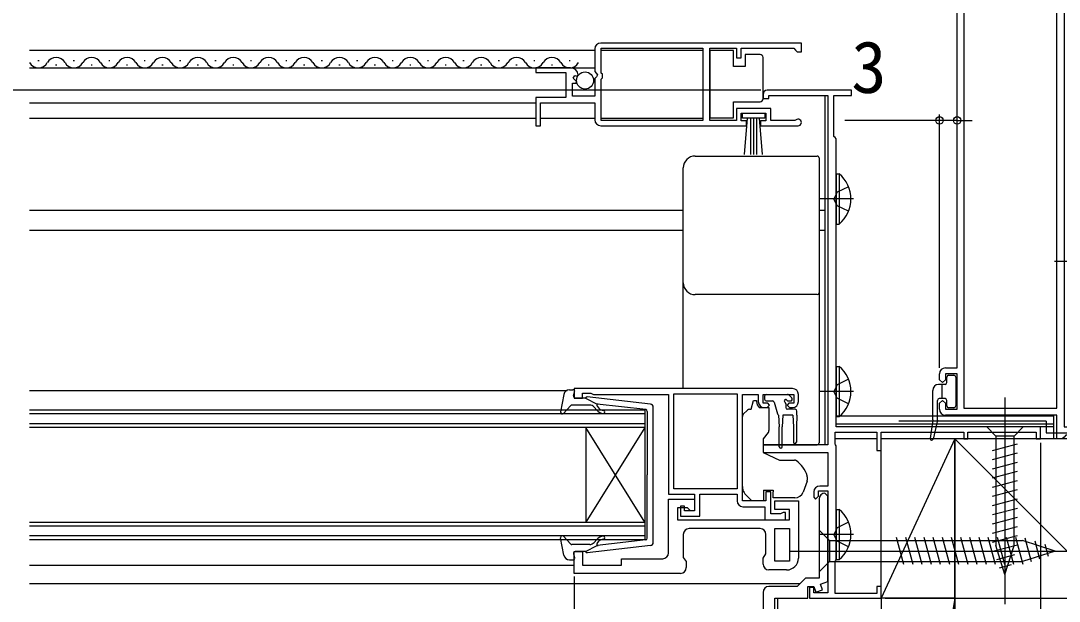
# Model space of a CAD drawing. Units: millimetres, scale not verified. Extents: x -525 to 525, y -783 to 778.
# Drawn here: x 129.3 to 305.2, y -570.2 to -471.9 of the extents above; entities that cross this region are included whole.
import ezdxf
from ezdxf.enums import TextEntityAlignment as Align

# ---------------------------------------------------------------- set-up
doc = ezdxf.new("R2010")
doc.units = ezdxf.units.MM
doc.header["$LTSCALE"] = 4
for name, color, linetype in [('0-2_YKK_11', 7, 'Continuous'), ('0-4_YKK_12', 2, 'Continuous'), ('0-5_YKK_13', 4, 'Continuous'), ('0-7_YKK_D', 6, 'Continuous'), ('0-9_YSS_K', 3, 'Continuous'), ('0-A_YSS_KE', 3, 'Continuous')]:
    doc.layers.add(name, color=color, linetype=linetype)
doc.styles.add('ＭＳ ゴシック', font='')
doc.styles.get('ＭＳ ゴシック').set_extended_font_data('MS Gothic')

msp = doc.modelspace()

# ---------------------------------------------------------------- linework, layer by layer
at = {"layer": '0-2_YKK_11'}
for p, q in [((261.509, -475.699), (227.509, -475.699)), ((261.009, -536.399), (261.009, -535.199)), ((254.509, -557.899), (242.509, -557.899)), ((259.009, -564.899), (256.009, -564.899))]:
    msp.add_line(p, q, dxfattribs=at)
for points in [[(306.005, -435.699), (306.005, -540.699), (326.005, -540.699), (326.005, -542.699), (325.305, -542.699), (325.305, -541.899), (313.705, -541.899), (313.705, -542.699), (313.305, -542.699), (313.005, -542.399), (312.705, -542.099), (306.305, -542.099), (306.005, -542.399), (305.705, -542.699), (304.805, -542.699), (304.805, -538.699), (285.905, -538.699)], [(285.905, -530.699), (287.905, -530.699), (287.905, -450.899), (266.005, -450.899), (266.005, -449.699), (267.105, -449.699), (267.105, -445.157), (267.225, -444.974), (267.225, -444.424), (267.105, -444.24), (267.105, -440.299)], [(226.509, -476.699), (226.509, -480.53), (226.962, -481.07), (226.809, -481.399), (226.509, -481.699), (226.509, -484.699), (222.709, -484.699), (222.709, -482.499), (223.326, -482.499), (223.434, -482.24), (222.868, -481.675), (223.139, -481.206), (223.458, -481.292), (223.708, -481.08)], [(260.605, -488.728), (260.412, -488.799), (256.309, -488.799), (256.309, -486.799), (250.509, -486.799), (250.509, -488.799), (246.012, -488.799), (246.012, -476.599), (250.509, -476.599), (250.509, -478.199), (251.309, -478.199), (251.309, -476.599), (260.209, -476.599), (260.509, -476.899), (260.809, -477.199), (261.509, -477.199), (261.509, -475.699)], [(222.414, -479.899), (216.509, -479.899), (216.509, -480.699), (221.609, -480.699), (221.609, -484.899), (216.509, -484.899), (216.509, -489.699), (217.309, -489.699), (217.309, -485.799), (226.509, -485.799), (226.509, -488.699)], [(267.009, -484.599), (270.009, -484.599), (270.009, -483.699), (255.709, -483.699)], [(255.009, -484.399), (255.009, -485.099), (256.009, -485.099), (256.009, -484.599), (266.009, -484.599)], [(266.009, -484.599), (266.009, -543.699), (255.009, -543.699), (255.009, -544.999), (266.009, -544.999), (266.009, -550.699), (264.609, -550.699)], [(263.609, -551.699), (263.609, -552.599), (263.909, -552.899), (264.409, -552.399), (264.409, -551.499), (266.009, -551.499), (266.009, -568.799), (263.609, -568.799), (263.609, -567.899), (262.909, -567.899), (262.909, -569.699), (275.009, -569.699), (275.009, -567.699), (274.309, -567.699), (274.309, -568.899), (267.209, -568.899), (267.209, -563.545), (267.309, -563.372), (267.409, -563.199), (267.409, -543.899), (267.309, -543.725), (267.209, -543.552), (267.209, -541.599), (274.309, -541.599), (274.309, -544.699), (275.009, -544.699), (275.009, -541.599), (289.009, -541.599), (289.009, -542.699), (289.709, -542.699), (289.709, -541.599), (301.309, -541.599), (301.309, -542.699), (302.009, -542.699), (302.009, -540.699), (267.409, -540.699), (267.409, -491.899), (267.209, -491.699), (267.009, -491.499), (267.009, -484.599)], [(227.509, -489.699), (252.209, -489.699), (252.209, -488.899), (251.309, -488.899), (251.309, -487.599), (255.509, -487.599), (255.509, -488.899), (254.609, -488.899), (254.609, -489.699), (260.959, -489.699)], [(284.905, -537.699), (284.905, -536.699), (285.405, -536.199), (285.905, -536.699), (285.905, -537.699), (287.905, -537.699), (287.905, -531.699), (285.905, -531.699), (285.905, -532.699), (285.405, -533.199), (284.905, -532.699), (284.905, -531.699)], [(260.009, -534.199), (223.009, -534.199), (223.009, -535.799), (224.409, -535.799), (224.409, -534.999), (225.862, -534.999), (226.086, -535.099), (226.309, -535.199), (239.009, -535.199), (239.009, -552.099), (243.409, -552.099), (243.409, -554.899), (241.709, -554.899), (241.709, -554.099), (241.009, -554.099), (241.009, -555.799), (244.309, -555.799), (244.309, -552.099), (250.609, -552.099), (250.609, -553.199)], [(251.609, -554.199), (255.309, -554.199), (255.309, -556.399), (258.809, -556.399), (258.809, -555.199), (258.409, -555.199), (258.186, -555.299), (257.962, -555.399), (256.309, -555.399), (256.309, -551.699), (255.509, -551.699), (255.509, -553.199), (251.509, -553.199), (251.509, -535.199), (254.209, -535.199), (254.209, -536.399)], [(255.209, -537.399), (255.709, -537.399), (256.109, -536.999), (255.809, -536.699), (255.009, -536.699), (255.009, -535.199), (260.209, -535.199), (260.209, -536.699), (259.409, -536.699), (259.109, -536.999), (259.509, -537.399), (260.009, -537.399)], [(255.009, -568.699), (255.009, -584.699), (257.509, -584.699), (257.509, -583.199), (257.009, -583.199), (257.009, -569.699), (262.609, -569.699), (262.609, -567.699), (263.609, -567.699), (263.968, -568.683), (265.095, -568.273), (264.753, -567.333), (266.009, -566.876), (266.009, -552.399), (265.509, -551.899)], [(239.009, -561.999), (239.009, -552.899), (243.409, -552.899), (243.409, -554.899), (242.709, -554.899), (242.209, -554.399), (240.509, -554.399), (240.509, -556.399)], [(240.509, -556.399), (259.509, -556.399), (259.509, -554.699), (257.009, -554.699), (257.009, -553.199), (261.009, -553.199), (261.009, -562.899)], [(264.509, -552.899), (264.509, -566.299), (262.209, -566.299), (260.809, -567.699), (256.009, -567.699)], [(241.509, -558.899), (241.509, -562.785), (242.009, -563.499), (242.009, -564.499)], [(255.009, -563.899), (255.009, -562.899), (255.509, -562.185), (255.509, -558.899)], [(241.009, -565.499), (223.009, -565.499), (223.009, -561.799), (224.409, -561.799), (224.409, -564.099), (231.009, -564.099), (231.009, -562.999), (238.009, -562.999)]]:
    msp.add_lwpolyline(points, dxfattribs=at)
for points in [[(289.005, -450.899), (289.005, -537.499), (304.805, -537.499), (304.805, -450.899)], [(244.812, -488.799), (227.609, -488.799), (227.609, -481.799), (227.809, -481.599), (227.809, -480.999), (227.609, -480.799), (227.609, -476.599), (244.812, -476.599)], [(239.909, -551.199), (239.909, -535.099), (250.609, -535.099), (250.609, -551.199)], [(259.509, -557.899), (259.509, -563.399), (257.009, -563.399), (257.009, -557.899)]]:
    msp.add_lwpolyline(points, close=True, dxfattribs=at)
for centre, radius, start, end in [((227.509, -476.699), 1, 90.00001, 179.99999), ((222.414, -481.199), 1.3, 5.2159, 90.00002), ((255.709, -484.399), 0.7, 90.00001, 179.99999), ((227.509, -488.699), 1, 180.00001, 269.99999), ((260.959, -489.149), 0.55, 270.00003, 130.11942), ((285.905, -531.699), 1, 90.00001, 179.99999), ((260.009, -535.199), 1, 0.00001, 89.99999), ((255.209, -536.399), 1, 180.00001, 269.99999), ((260.009, -536.399), 1, 270.00001, 359.99999), ((285.905, -537.699), 1, 180.00001, 269.99999), ((264.609, -551.699), 1, 90.00001, 179.99999), ((265.509, -552.899), 1, 90.00001, 179.99999), ((251.609, -553.199), 1, 180.00001, 269.99999), ((242.509, -558.899), 1, 90.00001, 179.99999), ((254.509, -558.899), 1, 0.00001, 89.99999), ((238.009, -561.999), 1, 270.00001, 359.99999), ((259.009, -562.899), 2, 270.00001, 359.99999), ((241.009, -564.499), 1, 270.00001, 359.99999), ((256.009, -563.899), 1, 180.00001, 269.99999), ((256.009, -568.699), 1, 90.00001, 179.99999)]:
    msp.add_arc(centre, radius, start, end, dxfattribs=at)
at = {"layer": '0-4_YKK_12'}
for p, q in [((130.755, -476.899), (226.509, -476.899)), ((227.609, -476.899), (244.809, -476.899)), ((130.755, -479.899), (226.509, -479.899)), ((132.156, -478.639), (132.356, -478.639)), ((135.156, -479.399), (135.356, -479.399)), ((138.156, -478.638), (138.356, -478.638)), ((141.156, -479.398), (141.356, -479.398)), ((144.156, -478.638), (144.356, -478.638)), ((147.156, -479.398), (147.356, -479.398)), ((150.156, -478.638), (150.356, -478.638)), ((153.156, -479.398), (153.356, -479.398)), ((156.156, -478.638), (156.356, -478.638)), ((159.156, -479.398), (159.356, -479.398)), ((162.156, -478.638), (162.356, -478.638)), ((165.156, -479.398), (165.356, -479.398)), ((168.156, -478.638), (168.356, -478.638)), ((171.156, -479.398), (171.356, -479.398)), ((174.156, -478.638), (174.356, -478.638)), ((177.156, -479.398), (177.356, -479.398)), ((180.156, -478.638), (180.356, -478.638)), ((183.156, -479.398), (183.356, -479.398)), ((186.156, -478.638), (186.356, -478.638)), ((189.156, -479.398), (189.356, -479.398)), ((192.156, -478.638), (192.356, -478.638)), ((195.156, -479.398), (195.356, -479.398)), ((198.156, -478.638), (198.356, -478.638)), ((201.156, -479.398), (201.356, -479.398)), ((204.156, -478.638), (204.356, -478.638)), ((207.156, -479.398), (207.356, -479.398)), ((210.156, -478.638), (210.356, -478.638)), ((213.156, -479.398), (213.356, -479.398)), ((216.156, -478.637), (216.356, -478.637)), ((219.156, -479.397), (219.356, -479.397)), ((222.156, -478.637), (222.356, -478.637)), ((130.755, -485.799), (216.509, -485.799)), ((130.755, -488.399), (216.509, -488.399)), ((217.309, -488.399), (226.509, -488.399)), ((227.609, -488.399), (244.809, -488.399)), ((130.755, -503.999), (241.509, -503.999)), ((264.509, -503.999), (265.509, -503.999)), ((130.755, -507.399), (241.509, -507.399)), ((264.509, -507.399), (265.509, -507.399)), ((130.755, -534.499), (221.803, -534.499)), ((235.009, -538.499), (130.755, -538.499)), ((130.755, -540.099), (235.009, -540.099)), ((304.305, -538.899), (267.409, -538.899)), ((304.305, -542.699), (304.305, -538.699)), ((225.009, -540.799), (225.009, -556.799)), ((235.009, -540.799), (225.009, -556.799)), ((235.009, -556.799), (225.009, -540.799)), ((235.009, -540.799), (235.009, -556.799)), ((304.305, -540.199), (267.409, -540.199)), ((304.305, -540.699), (301.709, -540.699)), ((274.309, -542.699), (267.209, -542.699)), ((304.305, -542.699), (275.009, -542.699)), ((235.009, -557.499), (130.755, -557.499)), ((130.755, -559.099), (235.009, -559.099)), ((130.755, -564.099), (223.009, -564.099)), ((130.755, -567.199), (261.309, -567.199)), ((257.509, -584.699), (257.509, -569.699))]:
    msp.add_line(p, q, dxfattribs=at)
for points in [[(265.509, -484.599), (265.509, -503.999), (265.509, -543.699)], [(130.755, -537.799), (235.009, -537.799), (235.009, -540.799), (130.755, -540.799)], [(130.755, -556.799), (235.009, -556.799), (235.009, -559.799), (130.755, -559.799)]]:
    msp.add_lwpolyline(points, dxfattribs=at)
for centre, start, end in [((135.256, -479.857), 29.19937, 150.80063), ((141.256, -479.857), 29.19937, 150.80063), ((147.256, -479.857), 29.19937, 150.80063), ((153.256, -479.857), 29.19937, 150.80063), ((159.256, -479.857), 29.19937, 150.80063), ((165.256, -479.856), 29.19937, 150.80063), ((171.256, -479.856), 29.19937, 150.80063), ((177.256, -479.856), 29.19937, 150.80063), ((183.256, -479.856), 29.19937, 150.80063), ((189.256, -479.856), 29.19937, 150.80063), ((195.256, -479.856), 29.19937, 150.80063), ((201.256, -479.856), 29.19937, 150.80063), ((207.256, -479.856), 29.19937, 150.80063), ((213.256, -479.856), 29.19937, 150.80063), ((219.256, -479.856), 29.19937, 150.80063), ((132.256, -478.181), 209.19064, 330.80936), ((138.256, -478.18), 209.19064, 330.80936), ((144.256, -478.18), 209.19064, 330.80936), ((150.256, -478.18), 209.19064, 330.80936), ((156.256, -478.18), 209.19064, 330.80936), ((162.256, -478.18), 209.19064, 330.80936), ((168.256, -478.18), 209.19064, 330.80936), ((174.256, -478.18), 209.19064, 330.80936), ((180.256, -478.18), 209.19064, 330.80936), ((186.256, -478.18), 209.19064, 330.80936), ((192.256, -478.18), 209.19064, 330.80936), ((198.256, -478.18), 209.19064, 330.80936), ((204.256, -478.18), 209.19064, 330.80936), ((210.256, -478.18), 209.19064, 330.80936), ((216.256, -478.179), 209.19064, 330.80936), ((222.256, -478.179), 209.19064, 330.80936)]:
    msp.add_arc(centre, 1.718, start, end, dxfattribs=at)
at = {"layer": '0-5_YKK_13'}
for p, q in [((252.012, -477.649), (252.012, -479.649)), ((254.512, -477.649), (252.012, -477.649)), ((252.012, -479.649), (250.012, -479.649)), ((255.012, -485.149), (255.012, -484.649)), ((250.012, -485.649), (254.512, -485.649)), ((251.873, -494.575), (252.409, -488.449)), ((252.909, -488.449), (252.909, -494.599)), ((253.409, -488.449), (253.409, -494.599)), ((253.909, -488.449), (253.909, -494.599)), ((254.945, -494.575), (254.409, -488.449)), ((243.509, -494.836), (264.209, -494.836)), ((264.509, -495.136), (264.509, -496.399)), ((241.509, -498.099), (241.509, -496.839)), ((267.409, -497.848), (267.409, -506.348)), ((267.409, -497.848), (267.918, -497.848)), ((267.918, -497.848), (267.918, -506.348)), ((267.599, -500.953), (266.99, -502.098)), ((267.409, -500.098), (267.409, -504.098)), ((269.505, -500.023), (267.599, -500.953)), ((270.367, -502.098), (264.689, -502.098)), ((267.599, -503.243), (266.99, -502.098)), ((269.505, -504.173), (267.599, -503.243)), ((267.409, -506.348), (267.918, -506.348)), ((309.497, -512.699), (304.41, -512.699)), ((241.509, -516.964), (241.509, -516.299)), ((241.509, -522.393), (241.509, -516.964)), ((241.509, -534.199), (241.509, -522.393)), ((264.509, -522.245), (264.509, -543.314)), ((267.409, -530.449), (267.409, -538.949)), ((267.409, -530.449), (267.918, -530.449)), ((267.918, -530.449), (267.918, -538.949)), ((267.409, -532.699), (267.409, -536.699)), ((286.155, -533.199), (286.155, -532.249)), ((286.455, -531.949), (287.355, -531.949)), ((287.655, -532.249), (287.655, -537.149)), ((222.239, -534.399), (222.807, -534.399)), ((222.918, -535.418), (223.096, -534.779)), ((270.367, -534.699), (264.689, -534.699)), ((283.755, -539.48), (283.755, -534.499)), ((285.855, -533.499), (284.755, -533.499)), ((285.355, -535.899), (285.355, -533.499)), ((221.255, -535.216), (220.712, -538.144)), ((224.907, -535.799), (223.207, -535.799)), ((224.907, -535.799), (226.907, -536.812)), ((235.965, -536.847), (225.225, -535.601)), ((255.259, -535.499), (255.259, -535.999)), ((255.559, -535.199), (259.159, -535.199)), ((255.559, -536.299), (256.629, -536.299)), ((256.919, -536.521), (257.443, -538.476)), ((259.32, -536.299), (259.659, -536.299)), ((259.871, -535.786), (259.371, -535.286)), ((284.555, -539.466), (284.555, -536.199)), ((285.855, -535.899), (284.855, -535.899)), ((285.398, -535.899), (285.355, -535.856)), ((286.155, -537.149), (286.155, -536.199)), ((296.005, -535.699), (296.005, -570.699)), ((222.418, -537.096), (221.229, -538.401)), ((225.641, -536.999), (222.64, -536.999)), ((226.832, -537.863), (226.407, -537.356)), ((226.894, -537.158), (227.215, -537.541)), ((235.142, -537.768), (226.907, -536.812)), ((235.407, -538.066), (235.407, -548.799)), ((236.407, -560.253), (236.407, -537.344)), ((251.655, -538.552), (252.362, -537.845)), ((252.716, -537.699), (253.007, -537.699)), ((254.378, -537.399), (256.009, -537.399)), ((256.009, -537.399), (256.009, -541.325)), ((258.859, -536.76), (258.859, -537.399)), ((260.459, -537.699), (259.159, -537.699)), ((260.759, -538.699), (260.759, -537.999)), ((287.355, -537.449), (286.455, -537.449)), ((251.509, -549.764), (251.509, -538.906)), ((257.659, -538.69), (257.759, -540.699)), ((258.359, -538.699), (258.259, -540.699)), ((260.059, -538.699), (258.359, -538.699)), ((260.059, -538.699), (260.159, -540.699)), ((260.759, -538.699), (260.659, -540.699)), ((267.409, -538.949), (267.918, -538.949)), ((283.753, -539.517), (283.357, -542.667)), ((284.548, -539.53), (283.849, -542.752)), ((257.759, -544.049), (257.759, -540.699)), ((258.259, -544.049), (258.259, -540.699)), ((260.159, -540.699), (260.159, -543.249)), ((260.659, -540.699), (260.659, -543.249)), ((299.105, -540.699), (292.905, -540.699)), ((292.905, -540.699), (294.455, -542.249)), ((299.105, -540.699), (297.555, -542.249)), ((264.509, -543.314), (264.509, -543.398)), ((293.905, -544.675), (298.105, -543.55)), ((294.455, -542.249), (294.455, -560.783)), ((297.555, -542.249), (294.455, -542.249)), ((297.555, -560.783), (297.555, -542.249)), ((255.009, -543.698), (264.209, -543.698)), ((255.009, -544.999), (257.796, -546.299)), ((293.905, -546.228), (298.105, -545.103)), ((257.796, -546.299), (260.341, -546.299)), ((260.491, -546.322), (260.341, -546.299)), ((260.491, -546.322), (260.633, -546.393)), ((293.905, -547.781), (298.105, -546.655)), ((235.407, -559.531), (235.407, -548.799)), ((293.905, -549.334), (298.105, -548.208)), ((251.509, -550.771), (251.509, -549.764)), ((262.479, -549.896), (261.818, -551.712)), ((262.509, -549.122), (262.509, -549.725)), ((293.905, -550.887), (298.105, -549.761)), ((255.109, -551.399), (256.709, -551.399)), ((256.709, -551.399), (256.709, -551.699)), ((293.905, -552.44), (298.105, -551.314)), ((293.905, -553.993), (298.105, -552.867)), ((267.409, -554.649), (267.409, -563.149)), ((267.409, -554.649), (267.918, -554.649)), ((267.918, -554.649), (267.918, -563.149)), ((293.905, -555.545), (298.105, -554.42)), ((267.409, -556.899), (267.409, -560.899)), ((293.905, -557.098), (298.105, -555.973)), ((293.905, -558.651), (298.105, -557.526)), ((221.255, -562.381), (220.712, -559.453)), ((222.418, -560.501), (221.229, -559.196)), ((264.509, -558.198), (264.509, -565.198)), ((264.509, -558.198), (266.259, -559.948)), ((270.367, -558.899), (264.689, -558.899)), ((278.881, -563.998), (277.649, -559.398)), ((280.434, -563.998), (279.202, -559.398)), ((281.987, -563.998), (280.755, -559.398)), ((283.54, -563.998), (282.307, -559.398)), ((285.093, -563.998), (283.86, -559.398)), ((286.646, -563.998), (285.413, -559.398)), ((288.199, -563.998), (286.966, -559.398)), ((289.752, -563.998), (288.519, -559.398)), ((291.305, -563.998), (290.072, -559.398)), ((292.858, -563.998), (291.625, -559.398)), ((294.41, -563.998), (293.178, -559.398)), ((293.905, -560.204), (298.105, -559.079)), ((295.963, -563.998), (294.731, -559.398)), ((297.516, -563.998), (296.284, -559.398)), ((299.067, -563.99), (297.837, -559.398)), ((225.641, -560.599), (222.64, -560.599)), ((224.907, -561.799), (226.907, -560.785)), ((235.965, -560.75), (225.225, -561.997)), ((226.832, -559.734), (226.407, -560.241)), ((226.894, -560.439), (227.215, -560.056)), ((235.142, -559.829), (226.907, -560.785)), ((266.259, -559.948), (266.259, -563.448)), ((266.259, -559.948), (298.959, -559.948)), ((294.164, -561.688), (298.105, -560.632)), ((296.005, -565.699), (294.455, -560.783)), ((296.005, -565.699), (297.555, -560.783)), ((304.509, -561.698), (298.959, -559.948)), ((300.499, -563.539), (299.421, -559.517)), ((301.931, -563.087), (301.118, -560.052)), ((303.363, -562.636), (302.814, -560.586)), ((222.918, -562.179), (223.096, -562.818)), ((224.907, -561.799), (223.207, -561.799)), ((259.509, -561.698), (309.509, -561.698)), ((294.615, -563.12), (297.651, -562.306)), ((304.509, -561.698), (298.959, -563.448)), ((222.239, -563.199), (222.807, -563.199)), ((264.509, -565.198), (266.259, -563.448)), ((266.259, -563.448), (298.959, -563.448)), ((267.409, -563.149), (267.918, -563.149)), ((295.067, -564.552), (297.117, -564.002))]:
    msp.add_line(p, q, dxfattribs=at)
for points in [[(250.012, -479.649), (250.012, -476.949), (246.012, -476.949), (246.012, -488.349)], [(255.012, -484.649), (255.012, -478.649), (255.012, -478.149)], [(246.012, -488.349), (250.012, -488.349), (250.012, -485.649)], [(264.509, -496.399), (264.509, -496.428), (264.509, -496.487), (264.509, -496.578), (264.509, -496.696), (264.509, -496.842), (264.509, -497.012), (264.509, -497.201), (264.509, -497.409), (264.509, -497.628), (264.509, -497.857), (264.509, -498.092)], [(241.509, -516.299), (241.509, -510.232), (241.509, -504.165), (241.509, -498.099)], [(264.509, -498.092), (264.509, -500.694), (264.509, -503.296), (264.509, -505.897), (264.509, -508.499), (264.509, -511.101), (264.509, -513.703), (264.509, -516.305)], [(264.509, -516.305), (264.509, -516.539), (264.509, -516.767), (264.509, -516.987), (264.509, -517.194), (264.509, -517.384), (264.509, -517.554), (264.509, -517.699), (264.509, -517.819), (264.509, -517.909), (264.509, -517.969), (264.509, -517.998)], [(264.209, -518.298), (257.31, -518.293), (250.409, -518.292), (243.509, -518.296)], [(264.509, -517.998), (264.509, -518.662), (264.509, -522.245)], [(269.505, -532.624), (267.599, -533.554), (266.99, -534.699)], [(269.505, -536.774), (267.599, -535.844), (266.99, -534.699)], [(253.007, -537.699), (253.409, -536.199), (253.909, -536.199), (253.909, -536.399)], [(255.892, -541.646), (255.009, -542.699), (255.009, -544.999)], [(255.109, -551.399), (255.109, -553.199), (253.109, -553.199), (252.094, -552.185)], [(260.408, -552.699), (256.709, -552.699), (256.709, -551.699)], [(269.505, -556.824), (267.599, -557.754), (266.99, -558.899)], [(269.505, -560.974), (267.599, -560.044), (266.99, -558.899)]]:
    msp.add_lwpolyline(points, dxfattribs=at)
msp.add_lwpolyline([(255.309, -488.449), (251.509, -488.449), (251.509, -487.599), (255.309, -487.599)], close=True, dxfattribs=at)
msp.add_circle((224.859, -482.049), 1.45, dxfattribs=at)
for centre, radius, start, end in [((254.512, -478.149), 0.5, 0.00001, 90), ((254.512, -485.149), 0.5, 270, 359.99995), ((264.378, -502.098), 5.531, 309.79413, 50.20587), ((243.508, -516.297), 1.999, 180.03931, 270.03929), ((264.209, -517.998), 0.3, 269.96096, 359.96055), ((264.378, -534.699), 5.531, 309.79413, 50.20587), ((286.455, -532.249), 0.3, 90, 180), ((287.355, -532.249), 0.3, 0, 90), ((222.239, -535.399), 1, 90, 169.48786), ((222.807, -534.699), 0.3, 344.43464, 90), ((284.755, -534.499), 1, 90, 180), ((285.855, -533.199), 0.3, 270, 0), ((223.207, -535.499), 0.3, 164.43464, 270), ((225.19, -535.899), 0.3, 83.37911, 160.52878), ((255.209, -536.399), 1.3, 180, 230.28483), ((255.559, -535.499), 0.3, 90, 180), ((255.559, -535.999), 0.3, 180, 270), ((256.629, -536.599), 0.3, 15, 90), ((258.859, -536.299), 0.25, 33.05573, 236.94427), ((258.559, -536.76), 0.3, 0, 56.94427), ((259.32, -535.999), 0.3, 213.05573, 270), ((259.159, -535.499), 0.3, 45, 90), ((259.659, -535.999), 0.3, 270, 45), ((284.855, -536.199), 0.3, 90, 180), ((285.855, -536.199), 0.3, 0, 90), ((221.007, -538.199), 0.3, 169.48786, 317.64469), ((222.64, -537.299), 0.3, 90, 137.64469), ((225.641, -537.999), 1, 40.00001, 90), ((227.981, -536.899), 1.5, 220.00001, 270), ((227.047, -537.03), 0.2, 83.37911, 220.00001), ((227.981, -536.899), 1, 220.00001, 270), ((227.981, -538.149), 0.25, 270, 90), ((235.107, -538.066), 0.3, 0, 83.37911), ((235.907, -537.344), 0.5, 0, 83.37911), ((252.716, -538.199), 0.5, 90, 135), ((259.159, -537.399), 0.3, 180, 270), ((260.459, -537.999), 0.3, 0, 90), ((286.455, -537.149), 0.3, 180, 270), ((287.355, -537.149), 0.3, 270, 0), ((252.009, -538.906), 0.5, 135, 180), ((257.733, -538.399), 0.3, 195, 255.86219), ((283.455, -539.48), 0.3, 352.84035, 0), ((284.255, -539.466), 0.3, 347.76031, 0), ((255.509, -541.325), 0.5, 320, 0), ((260.409, -543.249), 0.25, 180, 0), ((264.209, -543.398), 0.3, 269.99581, 359.99601), ((283.605, -542.699), 0.25, 172.84035, 347.76031), ((258.009, -544.049), 0.25, 180, 0), ((257.709, -550.449), 5, 17.14621, 54.20463), ((262.009, -549.725), 0.5, 340, 0), ((262.009, -549.122), 0.5, 0, 17.14621), ((253.509, -550.771), 2, 180, 198.31334), ((253.509, -550.771), 2, 198.31334, 225), ((260.408, -551.199), 1.5, 270, 340), ((264.378, -558.899), 5.531, 309.79413, 50.20587), ((221.007, -559.399), 0.3, 42.35531, 190.51214), ((227.981, -560.699), 1.5, 90, 139.99999), ((227.981, -559.449), 0.25, 270, 90), ((222.64, -560.299), 0.3, 222.35531, 270), ((225.641, -559.599), 1, 270, 319.99999), ((227.047, -560.568), 0.2, 139.99999, 276.62089), ((227.981, -560.699), 1, 90, 139.99999), ((235.107, -559.531), 0.3, 276.62089, 0), ((235.907, -560.253), 0.5, 276.62089, 0), ((222.239, -562.199), 1, 190.51214, 270), ((222.807, -562.899), 0.3, 270, 15.56536), ((223.207, -562.099), 0.3, 90, 195.56536), ((225.19, -561.699), 0.3, 199.47122, 276.62089)]:
    msp.add_arc(centre, radius, start, end, dxfattribs=at)
for centre, major_axis, start_param, end_param in [((243.509, -496.839), (0, -2.003), 3.1415927, 4.712389), ((264.209, -495.136), (0, -0.3), 1.5707963, 3.1415927)]:
    msp.add_ellipse(centre, major_axis=major_axis, ratio=0.998401, start_param=start_param, end_param=end_param, dxfattribs=at)
at = {"layer": '0-7_YKK_D'}
for p, q in [((254.653, -483.701), (107.502, -483.701)), ((254.653, -483.701), (107.502, -483.701)), ((284.905, -488.799), (268.851, -488.799)), ((284.905, -530.699), (284.905, -487.799)), ((287.905, -488.799), (284.905, -488.799)), ((287.905, -488.799), (290.455, -488.799)), ((302.009, -543.4), (302.009, -713.699)), ((223.009, -565.999), (223.009, -693.699)), ((275.709, -569.699), (407.005, -569.699)), ((275.709, -569.699), (407.005, -569.699))]:
    msp.add_line(p, q, dxfattribs=at)
for centre in [(284.905, -488.799), (287.905, -488.799)]:
    msp.add_circle(centre, 0.637, dxfattribs=at)
at = {"layer": '0-9_YSS_K'}
for p, q in [((275.009, -569.699), (275.009, -542.7)), ((287.509, -542.7), (275.009, -569.699)), ((287.509, -542.7), (392.509, -647.7)), ((287.509, -569.699), (275.009, -569.699)), ((287.509, -569.699), (275.009, -647.7)), ((287.509, -647.7), (287.509, -569.699))]:
    msp.add_line(p, q, dxfattribs=at)
for points in [[(287.509, -569.699), (287.509, -542.7), (275.009, -542.7)], [(287.509, -569.699), (275.009, -569.699), (275.009, -647.7)]]:
    msp.add_lwpolyline(points, dxfattribs=at)
at = {"layer": '0-A_YSS_KE'}
msp.add_line((303.005, -539.704), (278.005, -539.704), dxfattribs=at)
msp.add_lwpolyline([(303.005, -539.704), (303.005, -541.704), (353.005, -541.704)], dxfattribs=at)
msp.add_lwpolyline([(392.509, -647.7), (392.509, -542.7), (287.509, -542.7), (287.509, -647.7)], close=True, dxfattribs=at)

# ---------------------------------------------------------------- texts
at = {"layer": '0-7_YKK_D', "style": 'ＭＳ ゴシック'}
msp.add_text('3', height=8.798, dxfattribs=at).set_placement((269.964, -486.799), align=Align.BOTTOM_LEFT)

doc.saveas('drawing.dxf')
